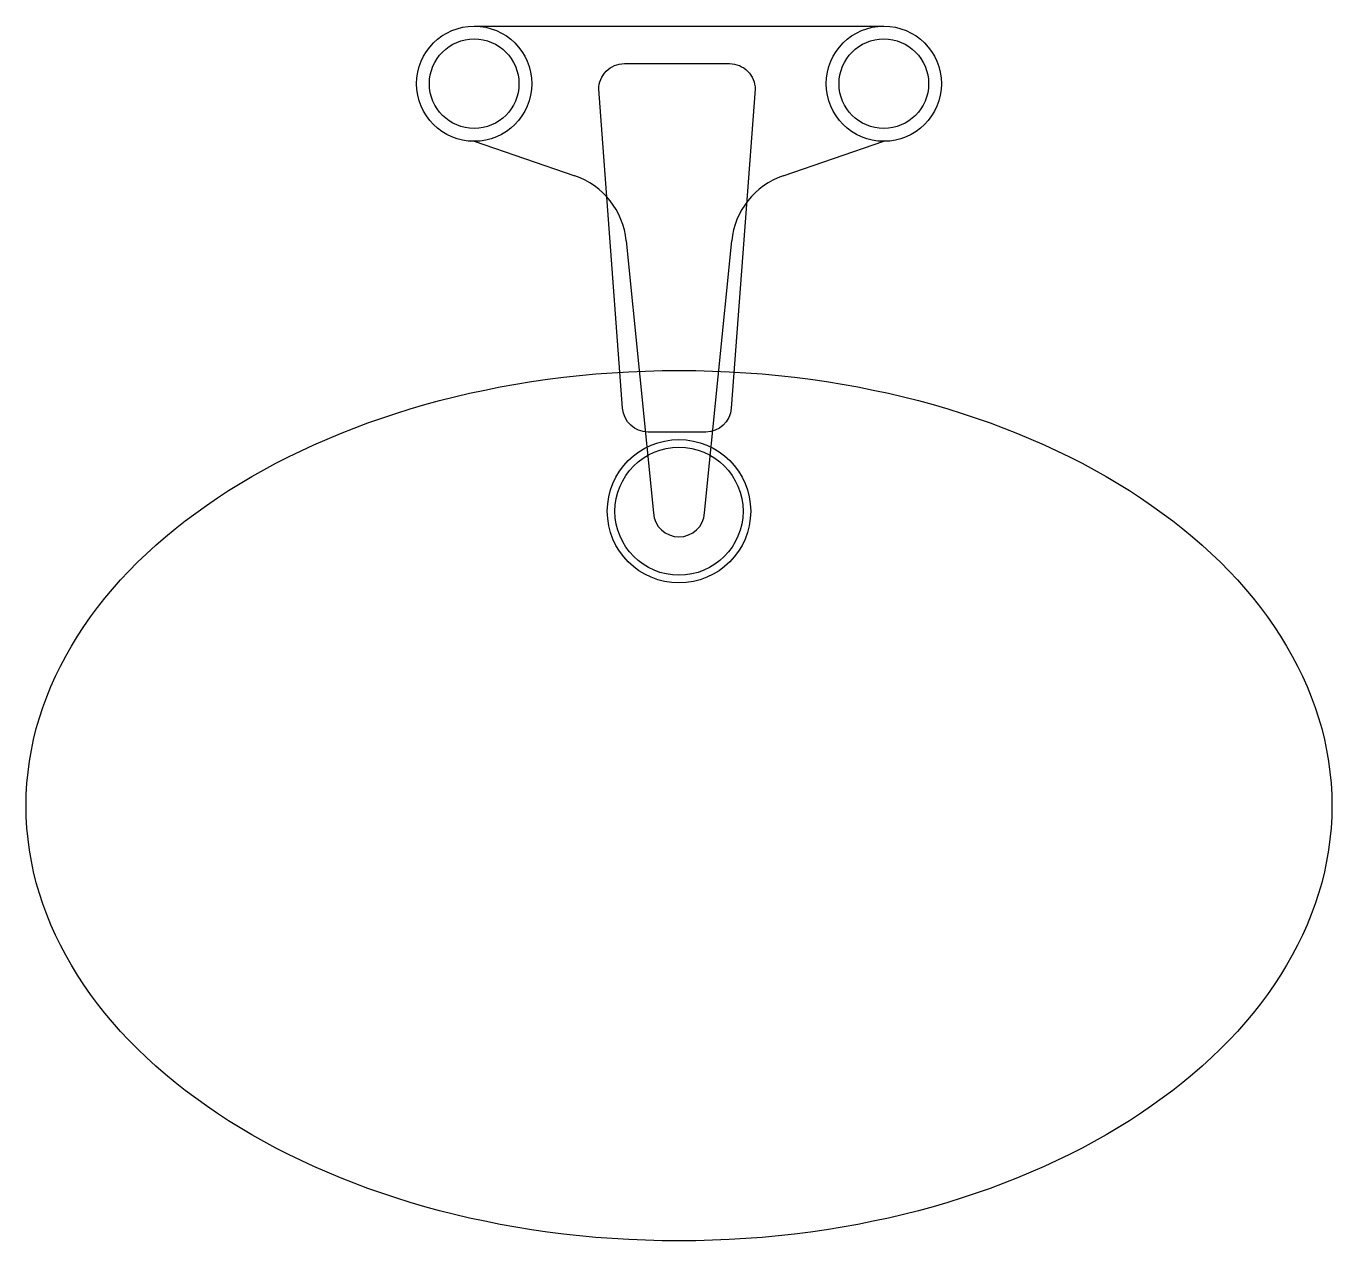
# Model space of a CAD drawing. Extents: x 164 to 674, y 139 to 614.
import ezdxf

# ---------------------------------------------------------------- set-up
doc = ezdxf.new("R2010")
doc.units = 0
doc.header["$MEASUREMENT"] = 0
doc.layers.get('0').update_dxf_attribs({"linetype": 'CONTINUOUS'})

msp = doc.modelspace()

# ---------------------------------------------------------------- linework, layer by layer
at = {"color": 2}
for p, q in [((338.69, 613.84), (498.69, 613.84)), ((338.69, 568.84), (377.98, 555.38)), ((459.4, 555.38), (498.69, 568.84)), ((398.11, 529.98), (408.71, 423.74)), ((428.67, 423.74), (439.27, 529.98))]:
    msp.add_line(p, q, dxfattribs=at)
at = {"color": 5}
msp.add_lwpolyline([(397.34, 599.17), (438.43, 599.17, -0.414214), (448.43, 589.17), (439.12, 464.54, -0.392541), (429.15, 455.29), (406.62, 455.29, -0.392541), (396.65, 464.54), (387.34, 589.17, -0.414214)], format="xyb", close=True, dxfattribs=at)
at = {"color": 4}
for centre in [(338.69, 591.34), (498.69, 591.34)]:
    msp.add_circle(centre, 22.5, dxfattribs=at)
at = {"color": 5}
for centre, radius in [((338.69, 591.34), 17.5), ((498.69, 591.34), 17.5), ((418.69, 424.34), 28)]:
    msp.add_circle(centre, radius, dxfattribs=at)
at = {"color": 2}
msp.add_circle((418.69, 424.34), 25, dxfattribs=at)
for centre, radius, start, end in [((368.26, 527), 30, 5.6966, 71.0922), ((469.12, 527), 30, 108.9078, 174.3034), ((418.69, 424.34), 10, 183.4268, 356.5732)]:
    msp.add_arc(centre, radius, start, end, dxfattribs=at)
at = {"color": 4}
msp.add_ellipse((418.69, 309.34), major_axis=(255, 0), ratio=0.666667, dxfattribs=at)

doc.saveas('drawing.dxf')
